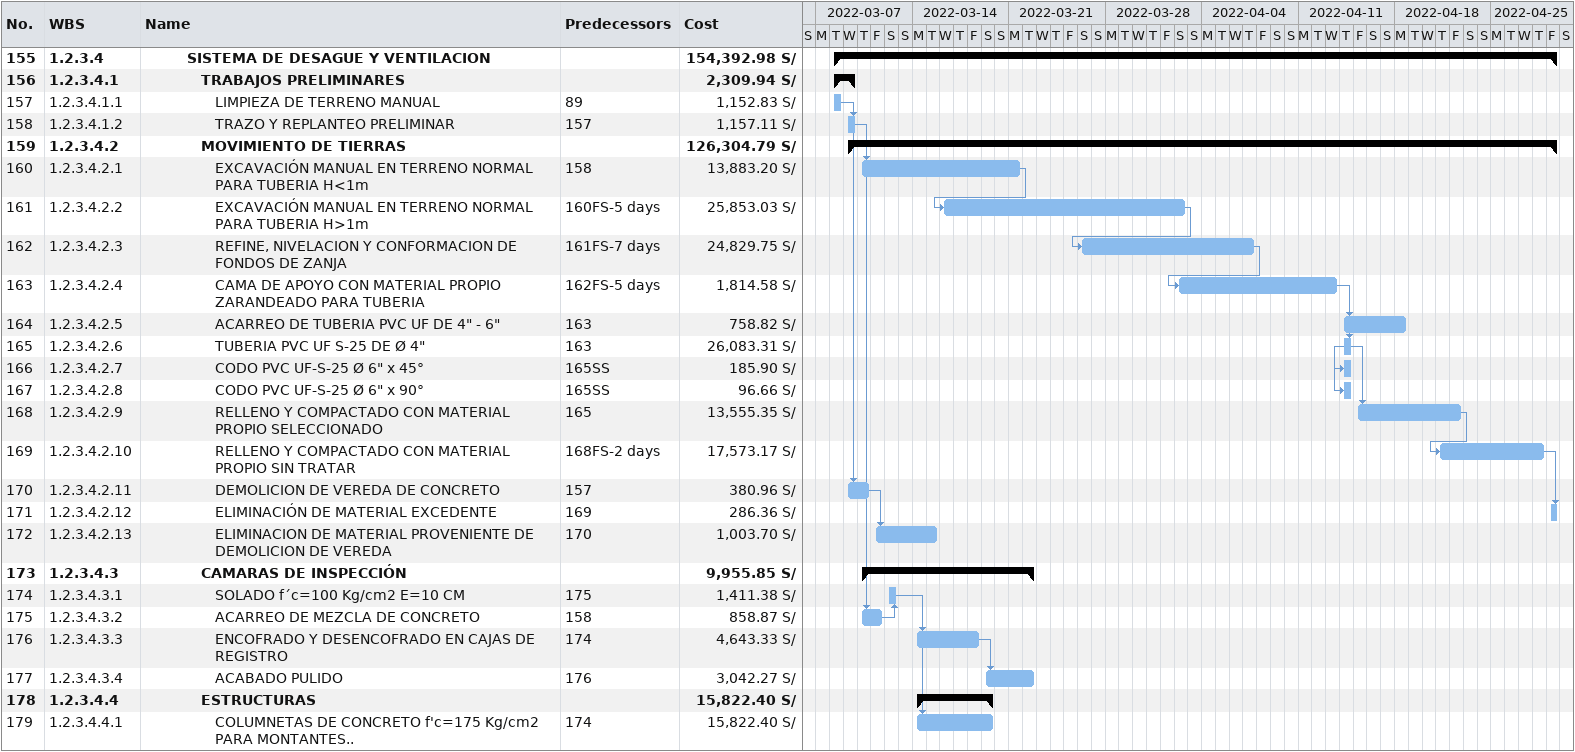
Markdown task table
| ID | WBS | Task | Start | Finish | Predecessors | Cost (S/) |
|---|---|---|---|---|---|---|
| 155 | 1.2.3.4 | **SISTEMA DE DESAGUE Y VENTILACION** | 2022-03-08 | 2022-04-29 |  | 154392.98 |
| 156 | 1.2.3.4.1 | **TRABAJOS PRELIMINARES** | 2022-03-08 | 2022-03-09 |  | 2309.94 |
| 157 | 1.2.3.4.1.1 | LIMPIEZA DE TERRENO MANUAL | 2022-03-08 | 2022-03-08 | 89 | 1152.83 |
| 158 | 1.2.3.4.1.2 | TRAZO Y REPLANTEO PRELIMINAR | 2022-03-09 | 2022-03-09 | 157 | 1157.11 |
| 159 | 1.2.3.4.2 | **MOVIMIENTO DE TIERRAS** | 2022-03-09 | 2022-04-29 |  | 126304.79 |
| 160 | 1.2.3.4.2.1 | EXCAVACIÓN MANUAL EN TERRENO NORMAL PARA TUBERIA H<1m | 2022-03-10 | 2022-03-21 | 158 | 13883.20 |
| 161 | 1.2.3.4.2.2 | EXCAVACIÓN MANUAL EN TERRENO NORMAL PARA TUBERIA H>1m | 2022-03-16 | 2022-04-02 | 160FS-5d | 25853.03 |
| 162 | 1.2.3.4.2.3 | REFINE, NIVELACION Y CONFORMACION DE FONDOS DE ZANJA | 2022-03-26 | 2022-04-07 | 161FS-7d | 24829.75 |
| 163 | 1.2.3.4.2.4 | CAMA DE APOYO CON MATERIAL PROPIO ZARANDEADO PARA TUBERIA | 2022-04-02 | 2022-04-13 | 162FS-5d | 1814.58 |
| 164 | 1.2.3.4.2.5 | ACARREO DE TUBERIA PVC UF DE 4" - 6" | 2022-04-14 | 2022-04-18 | 163 | 758.82 |
| 165 | 1.2.3.4.2.6 | TUBERIA PVC UF S-25 DE Ø 4" | 2022-04-14 | 2022-04-14 | 163 | 26083.31 |
| 166 | 1.2.3.4.2.7 | CODO PVC UF-S-25 Ø 6" x 45° | 2022-04-14 | 2022-04-14 | 165SS | 185.90 |
| 167 | 1.2.3.4.2.8 | CODO PVC UF-S-25 Ø 6" x 90° | 2022-04-14 | 2022-04-14 | 165SS | 96.66 |
| 168 | 1.2.3.4.2.9 | RELLENO Y COMPACTADO CON MATERIAL PROPIO SELECCIONADO | 2022-04-15 | 2022-04-22 | 165 | 13555.35 |
| 169 | 1.2.3.4.2.10 | RELLENO Y COMPACTADO CON MATERIAL PROPIO SIN TRATAR | 2022-04-21 | 2022-04-28 | 168FS-2d | 17573.17 |
| 170 | 1.2.3.4.2.11 | DEMOLICION DE VEREDA DE CONCRETO | 2022-03-09 | 2022-03-10 | 157 | 380.96 |
| 171 | 1.2.3.4.2.12 | ELIMINACIÓN DE MATERIAL EXCEDENTE | 2022-04-29 | 2022-04-29 | 169 | 286.36 |
| 172 | 1.2.3.4.2.13 | ELIMINACION DE MATERIAL PROVENIENTE DE DEMOLICION DE VEREDA | 2022-03-11 | 2022-03-15 | 170 | 1003.70 |
| 173 | 1.2.3.4.3 | **CAMARAS DE INSPECCIÓN** | 2022-03-10 | 2022-03-22 |  | 9955.85 |
| 174 | 1.2.3.4.3.1 | SOLADO f´c=100 Kg/cm2 E=10 CM | 2022-03-12 | 2022-03-12 | 175 | 1411.38 |
| 175 | 1.2.3.4.3.2 | ACARREO DE MEZCLA DE CONCRETO | 2022-03-10 | 2022-03-11 | 158 | 858.87 |
| 176 | 1.2.3.4.3.3 | ENCOFRADO Y DESENCOFRADO EN CAJAS DE REGISTRO | 2022-03-14 | 2022-03-18 | 174 | 4643.33 |
| 177 | 1.2.3.4.3.4 | ACABADO PULIDO | 2022-03-19 | 2022-03-22 | 176 | 3042.27 |
| 178 | 1.2.3.4.4 | **ESTRUCTURAS** | 2022-03-14 | 2022-03-19 |  | 15822.40 |
| 179 | 1.2.3.4.4.1 | COLUMNETAS DE CONCRETO f'c=175 Kg/cm2 PARA MONTANTES.. | 2022-03-14 | 2022-03-19 | 174 | 15822.40 |
